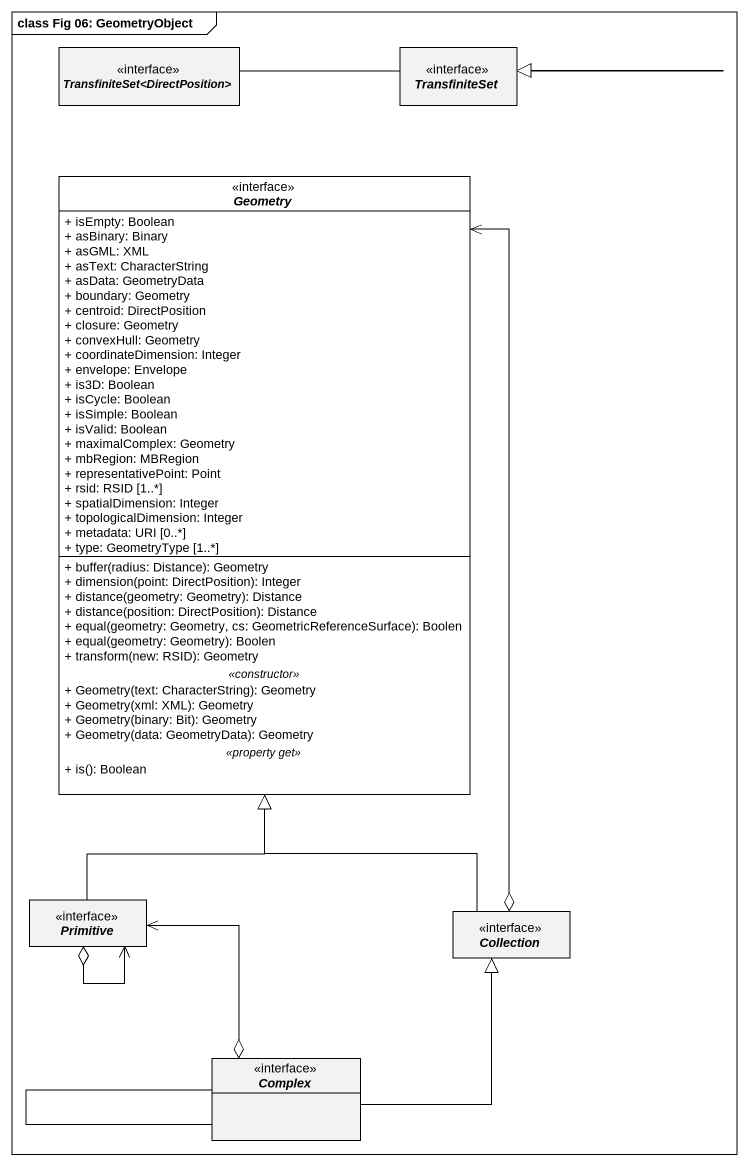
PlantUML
@startuml
mainframe class Fig 06: GeometryObject
hide circle
hide empty members
skinparam classAttributeIconSize 0
interface "TransfiniteSet<DirectPosition>" as TransfiniteSet
interface "TransfiniteSet" as TransfiniteSet_2
interface Geometry #FFFFFF {
  + isEmpty: Boolean
  + asBinary: Binary
  + asGML: XML
  + asText: CharacterString
  + asData: GeometryData
  + boundary: Geometry
  + centroid: DirectPosition
  + closure: Geometry
  + convexHull: Geometry
  + coordinateDimension: Integer
  + envelope: Envelope
  + is3D: Boolean
  + isCycle: Boolean
  + isSimple: Boolean
  + isValid: Boolean
  + maximalComplex: Geometry
  + mbRegion: MBRegion
  + representativePoint: Point
  + rsid: RSID [1..*]
  + spatialDimension: Integer
  + topologicalDimension: Integer
  + metadata: URI [0..*]
  + type: GeometryType [1..*]
  --
  + buffer(radius: Distance): Geometry
  + dimension(point: DirectPosition): Integer
  + distance(geometry: Geometry): Distance
  + distance(position: DirectPosition): Distance
  + equal(geometry: Geometry, cs: GeometricReferenceSurface): Boolen
  + equal(geometry: Geometry): Boolen
  + transform(new: RSID): Geometry
  .. <<constructor>> ..
  + Geometry(text: CharacterString): Geometry
  + Geometry(xml: XML): Geometry
  + Geometry(binary: Bit): Geometry
  + Geometry(data: GeometryData): Geometry
  .. <<property get>> ..
  + is(): Boolean
}
interface Primitive
interface Collection
interface Complex
TransfiniteSet -right-|> TransfiniteSet_2
Primitive -up-|> Geometry
Primitive o--> Primitive
Primitive <--o Complex
Collection o-up-> Geometry
Collection -up-|> Geometry
Complex -up-|> Collection
Complex -- Complex
@enduml
